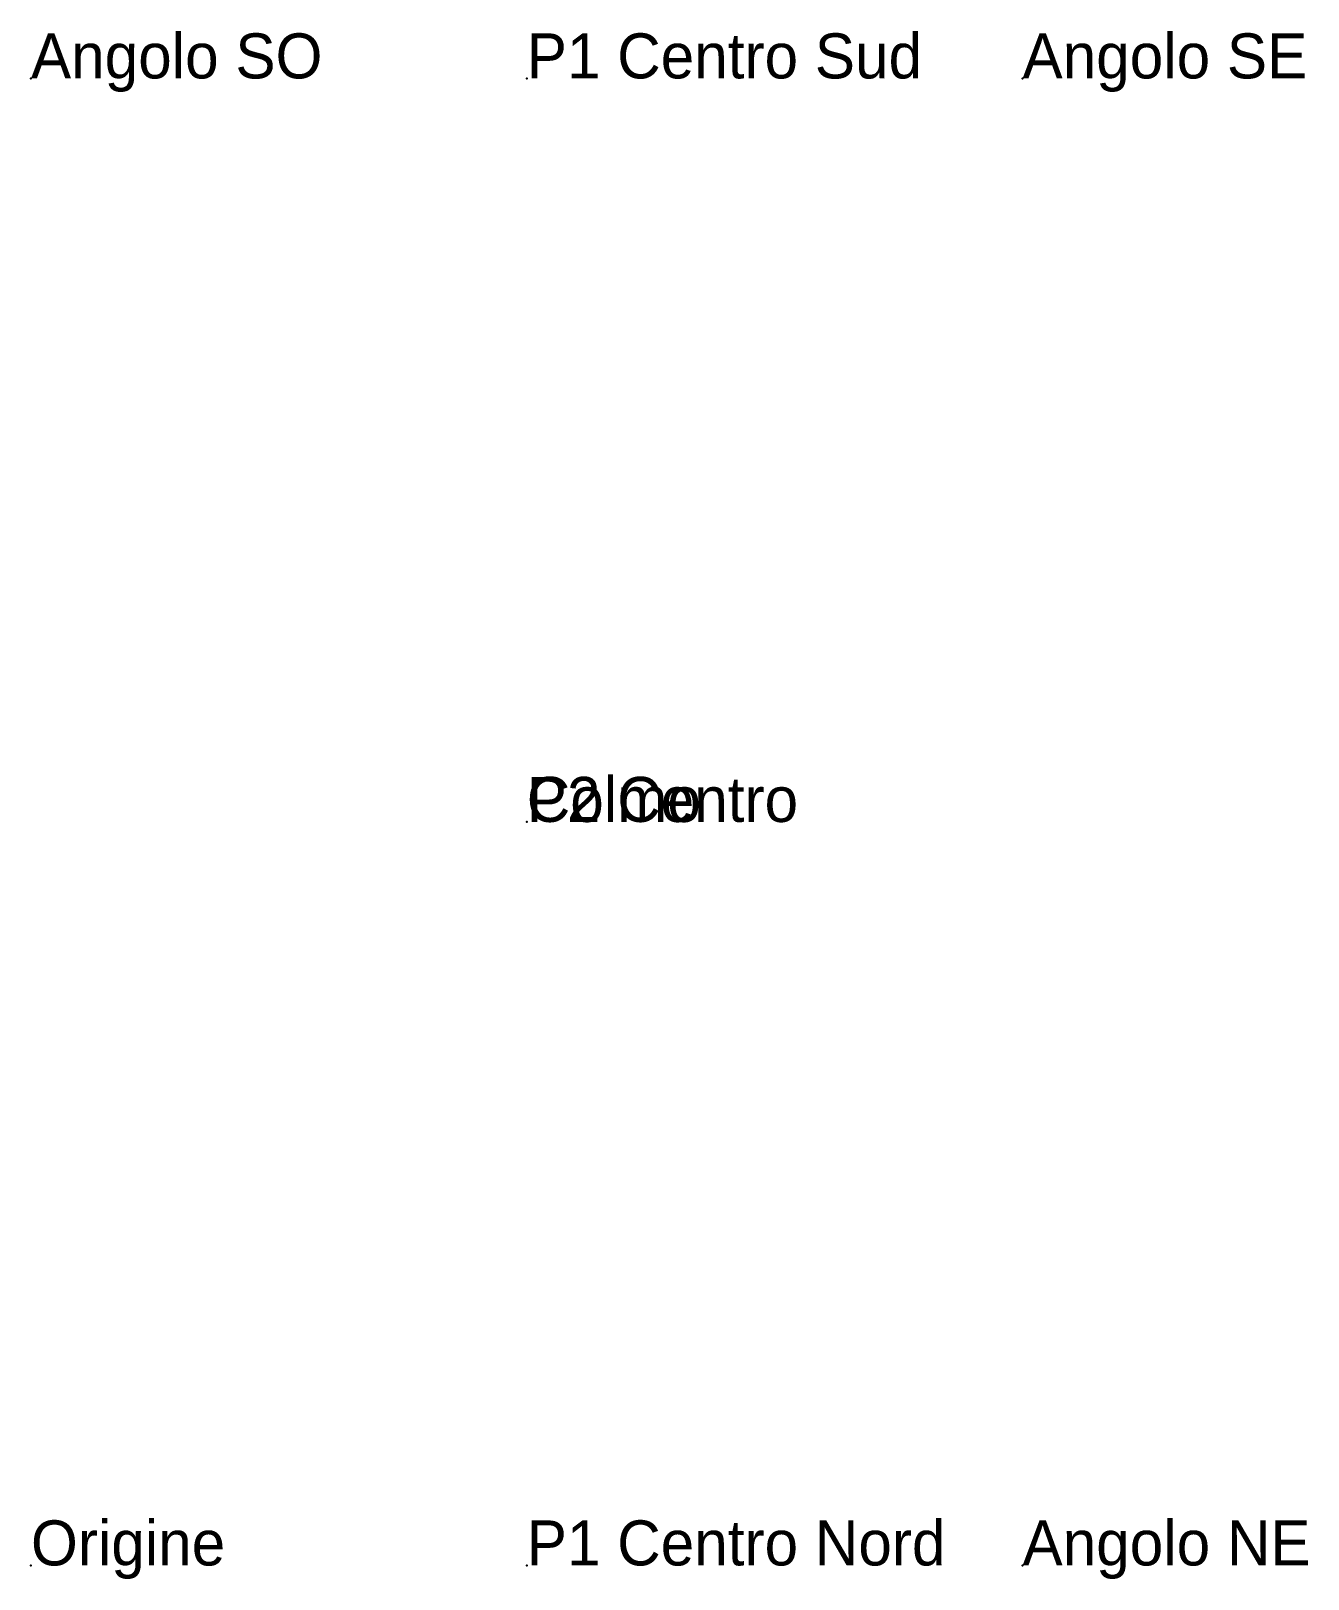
# Model space of a CAD drawing. Header units: metres. Extents: x 0 to 7.08, y -0.08 to 8.51.
import ezdxf

# ---------------------------------------------------------------- set-up
doc = ezdxf.new("R2010")
doc.units = ezdxf.units.M
for name, color, linetype in [('COPERTURA', 4, 'CONTINUOUS'), ('P1', 1, 'CONTINUOUS'), ('P2', 2, 'CONTINUOUS'), ('PT', 7, 'CONTINUOUS')]:
    doc.layers.add(name, color=color, linetype=linetype)

msp = doc.modelspace()

# ---------------------------------------------------------------- linework, layer by layer
at = {"layer": 'COPERTURA'}
msp.add_point((2.75, 4.125, 9.6), dxfattribs=at)
at = {"layer": 'P1'}
for p in [(2.75, 8.25, 3.2), (2.75, 0, 3.2)]:
    msp.add_point(p, dxfattribs=at)
at = {"layer": 'P2'}
msp.add_point((2.75, 4.125, 6.4), dxfattribs=at)
at = {"layer": 'PT'}
for p in [(0, 8.25), (5.5, 8.25), (0, 0), (5.5, 0)]:
    msp.add_point(p, dxfattribs=at)

# ---------------------------------------------------------------- texts
at = {"layer": 'COPERTURA'}
msp.add_text('Colmo', height=0.25, dxfattribs=at).set_placement((2.75, 4.125, 9.6))
at = {"layer": 'P1'}
for s, p in [('P1 Centro Sud', (2.75, 8.25, 3.2)), ('P1 Centro Nord', (2.75, 0, 3.2))]:
    msp.add_text(s, height=0.25, dxfattribs=at).set_placement(p)
at = {"layer": 'P2'}
msp.add_text('P2 Centro', height=0.25, dxfattribs=at).set_placement((2.75, 4.125, 6.4))
at = {"layer": 'PT'}
for s, p in [('Angolo SO', (0, 8.25)), ('Angolo SE', (5.5, 8.25)), ('Origine', (0, 0)), ('Angolo NE', (5.5, 0))]:
    msp.add_text(s, height=0.25, dxfattribs=at).set_placement(p)

doc.saveas('drawing.dxf')
